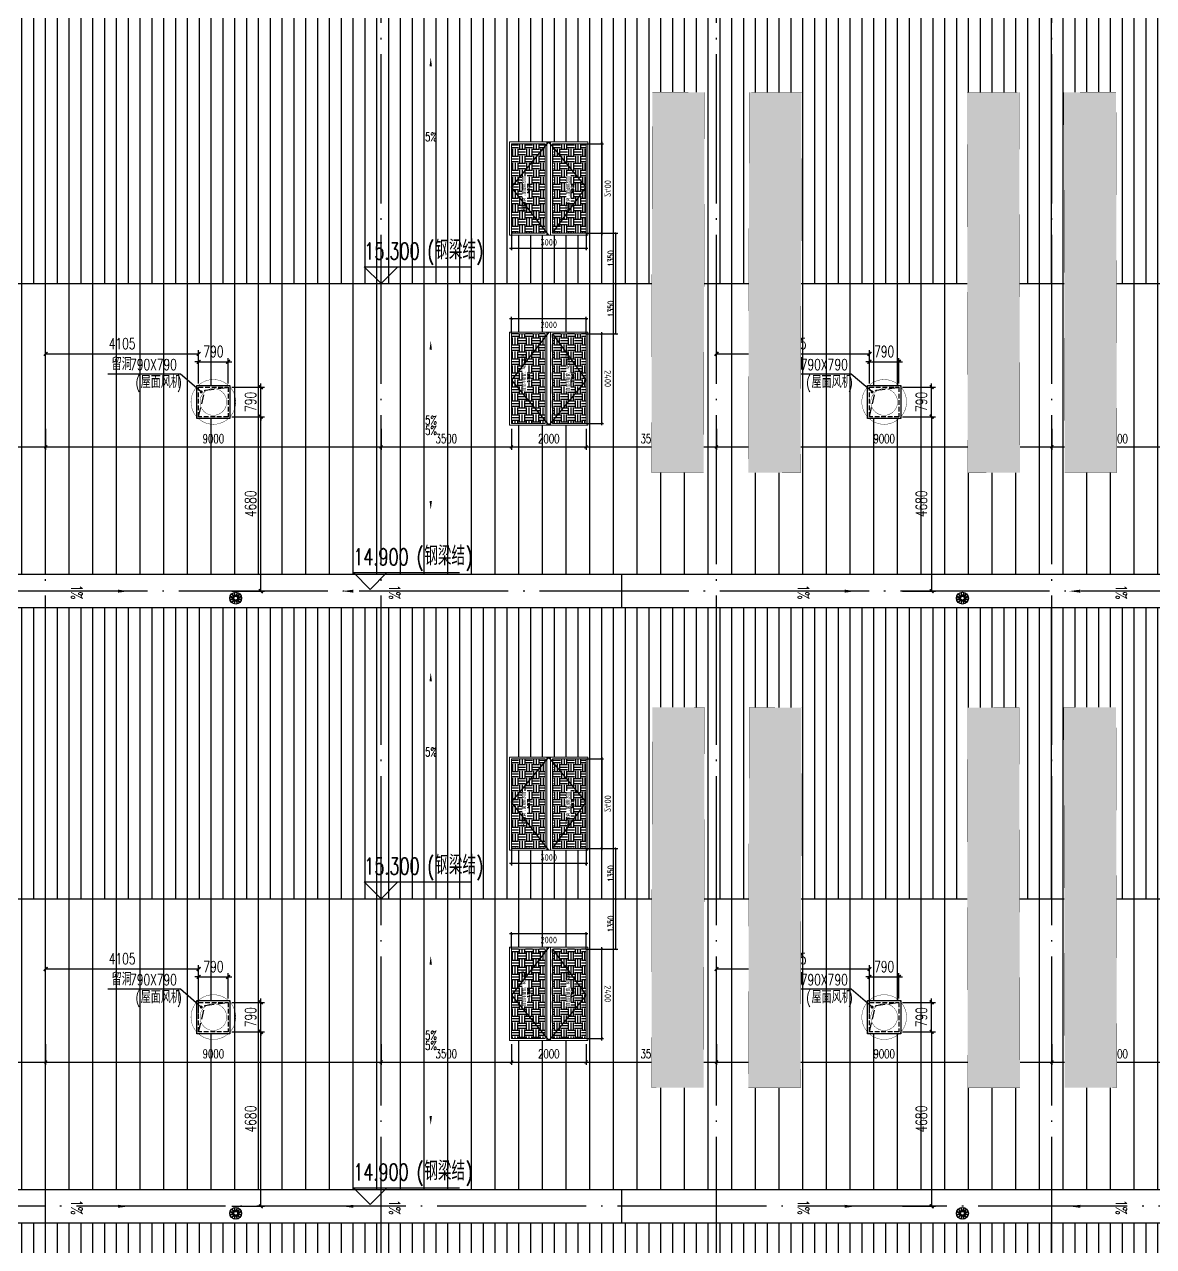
# Model space of a CAD drawing. Extents: x -1313754 to 847533, y 489853 to 941203.
# Drawn here: x 316576 to 346874, y 655490 to 688271 of the extents above; entities that cross this region are included whole.
import ezdxf

# ---------------------------------------------------------------- set-up
doc = ezdxf.new("R2010")
doc.units = 0
doc.header["$LTSCALE"] = 1000
doc.header["$MEASUREMENT"] = 0
for name, pattern in [('DASH', [0.35, 0.25, -0.1]), ('DOTE', [2.42, 2, -0.2, 0.02, -0.2]), ('HIDDEN', [9.525, 6.35, -3.175])]:
    doc.linetypes.add(name, pattern=pattern)
doc.layers.get('Defpoints').update_dxf_attribs({"color": 210})
for name, color, linetype in [('99平面图例外参$0$A-HATCH-2', 251, 'Continuous'), ('A-AXIS-DOTE', 14, 'DOTE'), ('A-AXIS-DP', 126, 'Continuous'), ('A-AXIS-SYMB', 3, 'Continuous'), ('A-DRAIN', 142, 'Continuous'), ('A-HATCH-2', 251, 'Continuous'), ('A-LIN-V', 9, 'Continuous'), ('A-SFCE', 30, 'Continuous'), ('A-WINDOW', 140, 'Continuous'), ('AS-COLN', 6, 'Continuous'), ('AS-WALL', 40, 'Continuous'), ('AS-结构边线层', 200, 'Continuous'), ('DIM_SYMB', 3, 'Continuous'), ('E-电气标注', 84, 'Continuous'), ('PUB_TEXT', 7, 'Continuous'), ('SPACE', 7, 'Continuous'), ('SPACE_HATCH', 8, 'Continuous'), ('参考线', 8, 'Continuous'), ('外框', 1, 'HIDDEN'), ('暖通', 7, 'Continuous'), ('虹吸雨水斗', 6, 'Continuous')]:
    doc.layers.add(name, color=color, linetype=linetype)
doc.layers.add('A-加建区域', color=47, linetype='Continuous', plot=False)
doc.layers.add('成型线', color=3, linetype='Continuous', lineweight=18)
doc.styles.add('_TCH_DIM', font='SIMPLEX', dxfattribs={"bigfont": 'GBCBIG'})
doc.styles.add('_TCH_DIM_T3', font='SIMPLEX', dxfattribs={"width": 0.705882, "bigfont": 'GBCBIG'})
doc.styles.add('_TCH_SPACE', font='SIMPLEX', dxfattribs={"height": 5, "bigfont": 'GBCBIG'})
doc.styles.get("Standard").update_dxf_attribs({"font": 'gbenor.shx', "bigfont": 'gbcbig.shx'})
doc.dimstyles.new('_TCH_ARCH&&100', dxfattribs={"dimtxt": 297.5, "dimasz": 100, "dimexe": 100, "dimexo": 100, "dimgap": 126.25, "dimtad": 1, "dimdec": 0, "dimzin": 0, "dimdsep": 46, "dimtxsty": '_TCH_DIM_T3', "dimblk": 'ARCHTICK', "dimcen": 0.09, "dimclrt": 7, "dimazin": 2, "dimtfac": 1, "dimtdec": 0, "dimtix": 1, "dimtmove": 2, "dimatfit": 3, "dimfxl": 0, "dimtolj": 1, "dimtzin": 0, "dimarcsym": 0})
doc.dimstyles.new('_TCH_ARCH&&50', dxfattribs={"dimtxt": 148.75, "dimasz": 50, "dimexe": 50, "dimexo": 50, "dimgap": 63.125, "dimtad": 1, "dimdec": 0, "dimzin": 0, "dimdsep": 46, "dimtxsty": '_TCH_DIM_T3', "dimblk": 'ARCHTICK', "dimcen": 0.09, "dimclrt": 7, "dimazin": 2, "dimtfac": 1, "dimtdec": 0, "dimtix": 1, "dimtmove": 2, "dimatfit": 3, "dimfxl": 0, "dimtolj": 1, "dimtzin": 0, "dimarcsym": 0})
doc.dimstyles.new('_TCH_ARCH&&80', dxfattribs={"dimtxt": 238, "dimasz": 80, "dimexe": 80, "dimexo": 80, "dimgap": 101, "dimtad": 1, "dimdec": 0, "dimzin": 0, "dimdsep": 46, "dimtxsty": '_TCH_DIM_T3', "dimblk": 'ARCHTICK', "dimcen": 0.09, "dimclrt": 7, "dimazin": 2, "dimtfac": 1, "dimtdec": 0, "dimtix": 1, "dimtmove": 2, "dimatfit": 3, "dimfxl": 0, "dimtolj": 1, "dimtzin": 0, "dimarcsym": 0})
pattern_1 = [(90, (-500100, 0), (-317.5, 0), [])]
pattern_2 = [(90, (-500100, 0), (-635, 0), [])]
pattern_3 = [(0, (0, 0), (187.5, 187.5), [187.5, -187.5]), (0, (0, 70.31), (187.5, 187.5), [187.5, -187.5]), (0, (0, 140.62), (187.5, 187.5), [187.5, -187.5]), (90, (23.44, 164.06), (-187.5, 187.5), [187.5, -187.5]), (90, (93.75, 164.06), (-187.5, 187.5), [187.5, -187.5]), (90, (164.06, 164.06), (-187.5, 187.5), [187.5, -187.5])]

# ---------------------------------------------------------------- blocks, each defined once
blk = doc.blocks.new('423213')
at = {"layer": 'A-AXIS-SYMB'}
for p, q in [((327494, 689616), (327044, 690066)), ((327044, 690066), (329894, 690066)), ((327494, 689616), (327944, 690066))]:
    blk.add_line(p, q, dxfattribs=at)
at = {"layer": 'PUB_TEXT', "style": '_TCH_DIM', "width": 0.705882}
for s, height, p in [('14.900', 446.2, (327043, 690266)), ('(', 446, (328738, 690266)), (')', 446, (330054, 690266))]:
    blk.add_text(s, height=height, dxfattribs=at).set_placement(p)
at = {"layer": 'PUB_TEXT', "style": '_TCH_DIM'}
blk.add_text('钢梁结', height=506.4, dxfattribs=at).set_placement((328948, 690266))
blk = doc.blocks.new('w4243')
at = {"layer": 'A-AXIS-SYMB'}
for p, q in [((327787, 697820), (327337, 698270)), ((327337, 698270), (330187, 698270)), ((327787, 697820), (328237, 698270))]:
    blk.add_line(p, q, dxfattribs=at)
at = {"layer": 'PUB_TEXT', "style": '_TCH_DIM', "width": 0.705882}
for s, height, p in [('15.300', 446.2, (327337, 698470)), ('(', 446, (329032, 698470)), (')', 446, (330347, 698470))]:
    blk.add_text(s, height=height, dxfattribs=at).set_placement(p)
at = {"layer": 'PUB_TEXT', "style": '_TCH_DIM'}
blk.add_text('钢梁结', height=506.4, dxfattribs=at).set_placement((329242, 698470))
blk = doc.blocks.new('rrrrrrrrrrrrrrrrrrrrr')
at = {"layer": 'A-HATCH-2'}
h = blk.add_hatch(dxfattribs=at)
h.set_pattern_fill('ANSI31', color=256, scale=200, angle=45)
h.set_pattern_definition(pattern_1)
h.paths.add_polyline_path([(-266220, 681320), (-133684.3, 681320), (-128454.2, 681320), (-128454.2, 689120), (-274689.3, 689120), (-277219.5, 681320), (-262540, 681320)])
h = blk.add_hatch(dxfattribs=at)
h.set_pattern_fill('ANSI31', color=256, scale=400, angle=45)
h.set_pattern_definition(pattern_2)
h.paths.add_polyline_path([(-266220, 681320), (-133684.3, 681320), (-128454.2, 681320), (-128454.2, 673520), (-279749.7, 673520), (-277219.5, 681320), (-262540, 681320)])
h = blk.add_hatch(dxfattribs=at)
h.set_pattern_fill('ANSI31', color=256, scale=200, angle=45)
h.set_pattern_definition(pattern_1)
h.paths.add_polyline_path([(-266220, 664820), (-133684.3, 664820), (-128454.2, 664820), (-128454.2, 672620), (-280041.7, 672620), (-282571.9, 664820), (-262540, 664820)])
h = blk.add_hatch(dxfattribs=at)
h.set_pattern_fill('ANSI31', color=256, scale=400, angle=45)
h.set_pattern_definition(pattern_2)
h.paths.add_polyline_path([(-266220, 664820), (-133684.3, 664820), (-128454.2, 664820), (-128454.2, 657020), (-285102.1, 657020), (-282571.9, 664820), (-262540, 664820)])
h = blk.add_hatch(dxfattribs=at)
h.set_pattern_fill('ANSI31', color=256, scale=200, angle=45)
h.set_pattern_definition(pattern_1)
h.paths.add_polyline_path([(-266220, 648320), (-133684.3, 648320), (-128454.2, 648320), (-128454.2, 656120), (-285554.2, 656120), (-285554.2, 654270), (-285854.2, 654270), (-285854.2, 648345), (-262540, 648320)])
at = {"layer": 'A-AXIS-SYMB'}
for points in [[(-172621.6, 685460, 0, 0, 0), (-172621.6, 687390, 0, 64, 0), (-172621.6, 687150, 0, 0, 0)], [(-172621.6, 685460, 0, 0, 0), (-172621.6, 687390, 0, 64, 0), (-172621.6, 687150, 0, 0, 0)], [(-172621.6, 677860, 0, 0, 0), (-172621.6, 679790, 0, 64, 0), (-172621.6, 679550, 0, 0, 0)], [(-172621.6, 677180, 0, 0, 0), (-172621.6, 675250, 0, 64, 0), (-172621.6, 675490, 0, 0, 0)], [(-172621.6, 668960, 0, 0, 0), (-172621.6, 670890, 0, 64, 0), (-172621.6, 670650, 0, 0, 0)], [(-172621.6, 668960, 0, 0, 0), (-172621.6, 670890, 0, 64, 0), (-172621.6, 670650, 0, 0, 0)], [(-172621.6, 661360, 0, 0, 0), (-172621.6, 663290, 0, 64, 0), (-172621.6, 663050, 0, 0, 0)], [(-172621.6, 660680, 0, 0, 0), (-172621.6, 658750, 0, 64, 0), (-172621.6, 658990, 0, 0, 0)]]:
    blk.add_lwpolyline(points, format="xyseb", dxfattribs=at)
at = {"layer": 'A-LIN-V'}
for points in [[(-128454.2, 673520), (-279749.7, 673520)], [(-280041.7, 672620), (-285102.1, 657020), (-128454.2, 657020)], [(-128454.2, 672620), (-280041.7, 672620)], [(-128454.2, 656120), (-285554.2, 656120)]]:
    blk.add_lwpolyline(points, dxfattribs=at)
at = {"layer": 'A-SFCE'}
for points in [[(-277958.7, 681320), (-128454.2, 681320)], [(-283307.8, 664820), (-128454.2, 664820)]]:
    blk.add_lwpolyline(points, dxfattribs=at)
at = {"layer": 'A-WINDOW'}
for name, p in [('w4243', (-501741.6, -16500)), ('w4243', (-501741.6, -16500)), ('423213', (-501741.6, -16500)), ('w4243', (-501741.6, -33000)), ('w4243', (-501741.6, -33000)), ('423213', (-501741.6, -33000))]:
    blk.add_blockref(name, p, dxfattribs=at)
at = {"layer": 'PUB_TEXT', "style": '_TCH_DIM', "width": 0.705882}
for p in [(-172773.6, 685138), (-172773.6, 685138), (-172773.6, 677538), (-172773.6, 677264), (-172773.6, 668638), (-172773.6, 668638), (-172773.6, 661038), (-172773.6, 660764)]:
    blk.add_text('5%', height=238, dxfattribs=at).set_placement(p)
blk = doc.blocks.new('_ArchTick')
at = {"color": 0, "linetype": 'ByBlock', "const_width": 0.4}
blk.add_lwpolyline([(-0.5, -0.5), (0.5, 0.5)], dxfattribs=at)
blk = doc.blocks.new('44')
at = {"layer": 'A-AXIS-DP', "color": 1}
for p, q in [((280302, 745270), (280302, 747370)), ((277446, 744900), (279946, 744900))]:
    blk.add_line(p, q, dxfattribs=at)
for p, xscale, yscale, zscale, rotation in [((280302, 747320), -50.00000000000003, 50.00000000000003, 50.00000000000001, 270), ((280302, 745320), -50.00000000000001, 50.00000000000001, 50.00000000000001, 90), ((279896, 744900), -50, 50, 50, 180)]:
    blk.add_blockref('_ArchTick', p, dxfattribs=dict(at, xscale=xscale, yscale=yscale, zscale=zscale, rotation=rotation))
at = {"layer": 'A-AXIS-DP', "color": 1, "xscale": -50, "yscale": 50, "zscale": 50}
blk.add_blockref('_ArchTick', (277496, 744900), dxfattribs=at)
at = {"layer": 'A-AXIS-DP', "color": 1, "insert": (278696, 744737), "char_height": 175, "attachment_point": 5, "rotation": 180}
blk.add_mtext('\\A1;2400', dxfattribs=at)
blk.add_wipeout([(277446, 745270), (279946, 745270), (279946, 747370), (277446, 747370)]).dxf.layer = '参考线'
at = {"layer": 'SPACE_HATCH'}
h = blk.add_hatch(dxfattribs=at)
h.set_pattern_fill('土壤', color=1, scale=50, style=0)
h.set_pattern_definition(pattern_3)
h.paths.add_polyline_path([(277496, 746420), (279896, 746420), (279896, 747320), (277496, 747320)])
h.paths.add_polyline_path([(278352, 746904), (279057, 746904), (279057, 747034), (278352, 747034)])
h.paths.add_polyline_path([(278591, 746811), (278817, 746811), (278817, 746895), (278591, 746895)])
h = blk.add_hatch(dxfattribs=at)
h.set_pattern_fill('土壤', color=1, scale=50, style=0)
h.set_pattern_definition(pattern_3)
h.paths.add_polyline_path([(277496, 746220), (279896, 746220), (279896, 745320), (277496, 745320)])
h.paths.add_polyline_path([(278352, 745724), (279057, 745724), (279057, 745854), (278352, 745854)])
h.paths.add_polyline_path([(278591, 745631), (278817, 745631), (278817, 745715), (278591, 745715)])
at = {"layer": 'A-AXIS-DP', "color": 1}
for p, q in [((279906, 747320), (280352, 747320)), ((277496, 745320), (277496, 744850)), ((279896, 745320), (279896, 744850)), ((279906, 745320), (280352, 745320))]:
    blk.add_line(p, q, dxfattribs=at)
at = {"layer": '外框'}
for points in [[(279946, 746320), (278658, 747320), (277446, 746320)], [(279896, 746220), (278658, 745320), (277446, 746320)]]:
    blk.add_lwpolyline(points, dxfattribs=at)
at = {"layer": '成型线'}
for p, q in [((279946, 745270), (279946, 747370)), ((277446, 746370), (279946, 746370)), ((277446, 746270), (279946, 746270)), ((277496, 746420), (279896, 746420)), ((277496, 746220), (279896, 746220))]:
    blk.add_line(p, q, dxfattribs=at)
for points in [[(279946, 745270), (277446, 745270), (277446, 747370), (279946, 747370)], [(277496, 746420), (277496, 747320), (279896, 747320), (279896, 746420)], [(279896, 746220), (279896, 745320), (277496, 745320), (277496, 746220)]]:
    blk.add_lwpolyline(points, dxfattribs=at)
at = {"layer": 'A-AXIS-DP', "color": 1, "insert": (280139, 746320), "char_height": 175, "attachment_point": 5, "rotation": 270}
blk.add_mtext('\\A1;2000', dxfattribs=at)
at = {"layer": 'SPACE', "color": 1, "style": '_TCH_SPACE'}
for p in [(278365, 746930), (278365, 745750)]:
    blk.add_text('自然排烟窗，有效面积', height=96.5, dxfattribs=at).set_placement(p)
at = {"layer": 'SPACE', "color": 1, "style": '_TCH_SPACE', "width": 0.705882}
for s, height, p in [('2.16m', 59.5, (278600, 746828)), ('2', 29.8, (278792, 746863)), ('2.16m', 59.5, (278600, 745648)), ('2', 29.8, (278792, 745683))]:
    blk.add_text(s, height=height, dxfattribs=at).set_placement(p)
blk = doc.blocks.new('*D2266')
at = {"layer": 'A-WINDOW', "color": 0, "lineweight": -2}
for p, q in [((296446, 826270), (296446, 825470)), ((297796, 826270), (297796, 825470)), ((296446, 825520), (297796, 825520))]:
    blk.add_line(p, q, dxfattribs=at)
at = {"layer": 'Defpoints', "color": 0}
for p in [(296446, 826320), (297796, 826320), (297796, 825520)]:
    blk.add_point(p, dxfattribs=at)
at = {"layer": 'A-WINDOW', "color": 0, "lineweight": -2, "xscale": 50, "yscale": 50, "zscale": 50, "rotation": 180}
blk.add_blockref('_ArchTick', (296446, 825520), dxfattribs=at)
at = {"layer": 'A-WINDOW', "color": 0, "lineweight": -2, "xscale": 50, "yscale": 50, "zscale": 50}
blk.add_blockref('_ArchTick', (297796, 825520), dxfattribs=at)
at = {"layer": 'A-WINDOW', "color": 7, "insert": (297121, 825657), "char_height": 148.8, "attachment_point": 5, "style": '_TCH_DIM_T3'}
blk.add_mtext('\\A1;1350', dxfattribs=at)
blk = doc.blocks.new('*D2267')
at = {"layer": 'A-WINDOW', "color": 0, "lineweight": -2}
for p, q in [((297796, 826270), (297796, 825470)), ((299146, 826270), (299146, 825470)), ((297796, 825520), (299146, 825520))]:
    blk.add_line(p, q, dxfattribs=at)
at = {"layer": 'Defpoints', "color": 0}
for p in [(297796, 826320), (299146, 826320), (299146, 825520)]:
    blk.add_point(p, dxfattribs=at)
at = {"layer": 'A-WINDOW', "color": 0, "lineweight": -2, "xscale": 50, "yscale": 50, "zscale": 50, "rotation": 180}
blk.add_blockref('_ArchTick', (297796, 825520), dxfattribs=at)
at = {"layer": 'A-WINDOW', "color": 0, "lineweight": -2, "xscale": 50, "yscale": 50, "zscale": 50}
blk.add_blockref('_ArchTick', (299146, 825520), dxfattribs=at)
at = {"layer": 'A-WINDOW', "color": 7, "insert": (298471, 825657), "char_height": 148.8, "attachment_point": 5, "style": '_TCH_DIM_T3'}
blk.add_mtext('\\A1;1350', dxfattribs=at)
blk = doc.blocks.new('*D2023')
at = {"layer": 'A-AXIS-DP', "color": 0, "lineweight": -2}
for p, q in [((313646, 660920), (313646, 660360)), ((317146, 660920), (317146, 660360)), ((313646, 660440), (317146, 660440))]:
    blk.add_line(p, q, dxfattribs=at)
at = {"layer": 'Defpoints', "color": 0}
for p in [(313646, 661000), (317146, 661000), (317146, 660440)]:
    blk.add_point(p, dxfattribs=at)
at = {"layer": 'A-AXIS-DP', "color": 0, "lineweight": -2, "xscale": 80, "yscale": 80, "zscale": 80, "rotation": 180}
blk.add_blockref('_ArchTick', (313646, 660440), dxfattribs=at)
at = {"layer": 'A-AXIS-DP', "color": 0, "lineweight": -2, "xscale": 80, "yscale": 80, "zscale": 80}
blk.add_blockref('_ArchTick', (317146, 660440), dxfattribs=at)
at = {"layer": 'A-AXIS-DP', "color": 7, "insert": (315396, 660660), "char_height": 238, "attachment_point": 5, "style": '_TCH_DIM_T3'}
blk.add_mtext('\\A1;3500', dxfattribs=at)
blk = doc.blocks.new('*D2024')
at = {"layer": 'A-AXIS-DP', "color": 0, "lineweight": -2}
for p, q in [((317146, 660920), (317146, 660360)), ((326146, 660920), (326146, 660360)), ((317146, 660440), (326146, 660440))]:
    blk.add_line(p, q, dxfattribs=at)
at = {"layer": 'Defpoints', "color": 0}
for p in [(317146, 661000), (326146, 661000), (326146, 660440)]:
    blk.add_point(p, dxfattribs=at)
at = {"layer": 'A-AXIS-DP', "color": 0, "lineweight": -2, "xscale": 80, "yscale": 80, "zscale": 80, "rotation": 180}
blk.add_blockref('_ArchTick', (317146, 660440), dxfattribs=at)
at = {"layer": 'A-AXIS-DP', "color": 0, "lineweight": -2, "xscale": 80, "yscale": 80, "zscale": 80}
blk.add_blockref('_ArchTick', (326146, 660440), dxfattribs=at)
at = {"layer": 'A-AXIS-DP', "color": 7, "insert": (321646, 660660), "char_height": 238, "attachment_point": 5, "style": '_TCH_DIM_T3'}
blk.add_mtext('\\A1;9000', dxfattribs=at)
blk = doc.blocks.new('*D2025')
at = {"layer": 'A-AXIS-DP', "color": 0, "lineweight": -2}
for p, q in [((326146, 660920), (326146, 660360)), ((329646, 660920), (329646, 660360)), ((326146, 660440), (329646, 660440))]:
    blk.add_line(p, q, dxfattribs=at)
at = {"layer": 'Defpoints', "color": 0}
for p in [(326146, 661000), (329646, 661000), (329646, 660440)]:
    blk.add_point(p, dxfattribs=at)
at = {"layer": 'A-AXIS-DP', "color": 0, "lineweight": -2, "xscale": 80, "yscale": 80, "zscale": 80, "rotation": 180}
blk.add_blockref('_ArchTick', (326146, 660440), dxfattribs=at)
at = {"layer": 'A-AXIS-DP', "color": 0, "lineweight": -2, "xscale": 80, "yscale": 80, "zscale": 80}
blk.add_blockref('_ArchTick', (329646, 660440), dxfattribs=at)
at = {"layer": 'A-AXIS-DP', "color": 7, "insert": (327896, 660660), "char_height": 238, "attachment_point": 5, "style": '_TCH_DIM_T3'}
blk.add_mtext('\\A1;3500', dxfattribs=at)
blk = doc.blocks.new('*D2026')
at = {"layer": 'A-AXIS-DP', "color": 0, "lineweight": -2}
for p, q in [((329646, 660920), (329646, 660360)), ((331646, 660920), (331646, 660360)), ((329646, 660440), (331646, 660440))]:
    blk.add_line(p, q, dxfattribs=at)
at = {"layer": 'Defpoints', "color": 0}
for p in [(329646, 661000), (331646, 661000), (331646, 660440)]:
    blk.add_point(p, dxfattribs=at)
at = {"layer": 'A-AXIS-DP', "color": 0, "lineweight": -2, "xscale": 80, "yscale": 80, "zscale": 80, "rotation": 180}
blk.add_blockref('_ArchTick', (329646, 660440), dxfattribs=at)
at = {"layer": 'A-AXIS-DP', "color": 0, "lineweight": -2, "xscale": 80, "yscale": 80, "zscale": 80}
blk.add_blockref('_ArchTick', (331646, 660440), dxfattribs=at)
at = {"layer": 'A-AXIS-DP', "color": 7, "insert": (330646, 660660), "char_height": 238, "attachment_point": 5, "style": '_TCH_DIM_T3'}
blk.add_mtext('\\A1;2000', dxfattribs=at)
blk = doc.blocks.new('*D2027')
at = {"layer": 'A-AXIS-DP', "color": 0, "lineweight": -2}
for p, q in [((331646, 660920), (331646, 660360)), ((335146, 660920), (335146, 660360)), ((331646, 660440), (335146, 660440))]:
    blk.add_line(p, q, dxfattribs=at)
at = {"layer": 'Defpoints', "color": 0}
for p in [(331646, 661000), (335146, 661000), (335146, 660440)]:
    blk.add_point(p, dxfattribs=at)
at = {"layer": 'A-AXIS-DP', "color": 0, "lineweight": -2, "xscale": 80, "yscale": 80, "zscale": 80, "rotation": 180}
blk.add_blockref('_ArchTick', (331646, 660440), dxfattribs=at)
at = {"layer": 'A-AXIS-DP', "color": 0, "lineweight": -2, "xscale": 80, "yscale": 80, "zscale": 80}
blk.add_blockref('_ArchTick', (335146, 660440), dxfattribs=at)
at = {"layer": 'A-AXIS-DP', "color": 7, "insert": (333396, 660660), "char_height": 238, "attachment_point": 5, "style": '_TCH_DIM_T3'}
blk.add_mtext('\\A1;3500', dxfattribs=at)
blk = doc.blocks.new('*D2028')
at = {"layer": 'A-AXIS-DP', "color": 0, "lineweight": -2}
for p, q in [((335146, 660920), (335146, 660360)), ((344146, 660920), (344146, 660360)), ((335146, 660440), (344146, 660440))]:
    blk.add_line(p, q, dxfattribs=at)
at = {"layer": 'Defpoints', "color": 0}
for p in [(335146, 661000), (344146, 661000), (344146, 660440)]:
    blk.add_point(p, dxfattribs=at)
at = {"layer": 'A-AXIS-DP', "color": 0, "lineweight": -2, "xscale": 80, "yscale": 80, "zscale": 80, "rotation": 180}
blk.add_blockref('_ArchTick', (335146, 660440), dxfattribs=at)
at = {"layer": 'A-AXIS-DP', "color": 0, "lineweight": -2, "xscale": 80, "yscale": 80, "zscale": 80}
blk.add_blockref('_ArchTick', (344146, 660440), dxfattribs=at)
at = {"layer": 'A-AXIS-DP', "color": 7, "insert": (339646, 660660), "char_height": 238, "attachment_point": 5, "style": '_TCH_DIM_T3'}
blk.add_mtext('\\A1;9000', dxfattribs=at)
blk = doc.blocks.new('*D2029')
at = {"layer": 'A-AXIS-DP', "color": 0, "lineweight": -2}
for p, q in [((344146, 660920), (344146, 660360)), ((347646, 660920), (347646, 660360)), ((344146, 660440), (347646, 660440))]:
    blk.add_line(p, q, dxfattribs=at)
at = {"layer": 'Defpoints', "color": 0}
for p in [(344146, 661000), (347646, 661000), (347646, 660440)]:
    blk.add_point(p, dxfattribs=at)
at = {"layer": 'A-AXIS-DP', "color": 0, "lineweight": -2, "xscale": 80, "yscale": 80, "zscale": 80, "rotation": 180}
blk.add_blockref('_ArchTick', (344146, 660440), dxfattribs=at)
at = {"layer": 'A-AXIS-DP', "color": 0, "lineweight": -2, "xscale": 80, "yscale": 80, "zscale": 80}
blk.add_blockref('_ArchTick', (347646, 660440), dxfattribs=at)
at = {"layer": 'A-AXIS-DP', "color": 7, "insert": (345896, 660660), "char_height": 238, "attachment_point": 5, "style": '_TCH_DIM_T3'}
blk.add_mtext('\\A1;3500', dxfattribs=at)
blk = doc.blocks.new('*D2053')
at = {"layer": 'A-AXIS-DP', "color": 0, "lineweight": -2}
for p, q in [((313646, 677420), (313646, 676860)), ((317146, 677420), (317146, 676860)), ((313646, 676940), (317146, 676940))]:
    blk.add_line(p, q, dxfattribs=at)
at = {"layer": 'Defpoints', "color": 0}
for p in [(313646, 677500), (317146, 677500), (317146, 676940)]:
    blk.add_point(p, dxfattribs=at)
at = {"layer": 'A-AXIS-DP', "color": 0, "lineweight": -2, "xscale": 80, "yscale": 80, "zscale": 80, "rotation": 180}
blk.add_blockref('_ArchTick', (313646, 676940), dxfattribs=at)
at = {"layer": 'A-AXIS-DP', "color": 0, "lineweight": -2, "xscale": 80, "yscale": 80, "zscale": 80}
blk.add_blockref('_ArchTick', (317146, 676940), dxfattribs=at)
at = {"layer": 'A-AXIS-DP', "color": 7, "insert": (315396, 677160), "char_height": 238, "attachment_point": 5, "style": '_TCH_DIM_T3'}
blk.add_mtext('\\A1;3500', dxfattribs=at)
blk = doc.blocks.new('*D2054')
at = {"layer": 'A-AXIS-DP', "color": 0, "lineweight": -2}
for p, q in [((317146, 677420), (317146, 676860)), ((326146, 677420), (326146, 676860)), ((317146, 676940), (326146, 676940))]:
    blk.add_line(p, q, dxfattribs=at)
at = {"layer": 'Defpoints', "color": 0}
for p in [(317146, 677500), (326146, 677500), (326146, 676940)]:
    blk.add_point(p, dxfattribs=at)
at = {"layer": 'A-AXIS-DP', "color": 0, "lineweight": -2, "xscale": 80, "yscale": 80, "zscale": 80, "rotation": 180}
blk.add_blockref('_ArchTick', (317146, 676940), dxfattribs=at)
at = {"layer": 'A-AXIS-DP', "color": 0, "lineweight": -2, "xscale": 80, "yscale": 80, "zscale": 80}
blk.add_blockref('_ArchTick', (326146, 676940), dxfattribs=at)
at = {"layer": 'A-AXIS-DP', "color": 7, "insert": (321646, 677160), "char_height": 238, "attachment_point": 5, "style": '_TCH_DIM_T3'}
blk.add_mtext('\\A1;9000', dxfattribs=at)
blk = doc.blocks.new('*D2055')
at = {"layer": 'A-AXIS-DP', "color": 0, "lineweight": -2}
for p, q in [((326146, 677420), (326146, 676860)), ((329646, 677420), (329646, 676860)), ((326146, 676940), (329646, 676940))]:
    blk.add_line(p, q, dxfattribs=at)
at = {"layer": 'Defpoints', "color": 0}
for p in [(326146, 677500), (329646, 677500), (329646, 676940)]:
    blk.add_point(p, dxfattribs=at)
at = {"layer": 'A-AXIS-DP', "color": 0, "lineweight": -2, "xscale": 80, "yscale": 80, "zscale": 80, "rotation": 180}
blk.add_blockref('_ArchTick', (326146, 676940), dxfattribs=at)
at = {"layer": 'A-AXIS-DP', "color": 0, "lineweight": -2, "xscale": 80, "yscale": 80, "zscale": 80}
blk.add_blockref('_ArchTick', (329646, 676940), dxfattribs=at)
at = {"layer": 'A-AXIS-DP', "color": 7, "insert": (327896, 677160), "char_height": 238, "attachment_point": 5, "style": '_TCH_DIM_T3'}
blk.add_mtext('\\A1;3500', dxfattribs=at)
blk = doc.blocks.new('*D2056')
at = {"layer": 'A-AXIS-DP', "color": 0, "lineweight": -2}
for p, q in [((329646, 677420), (329646, 676860)), ((331646, 677420), (331646, 676860)), ((329646, 676940), (331646, 676940))]:
    blk.add_line(p, q, dxfattribs=at)
at = {"layer": 'Defpoints', "color": 0}
for p in [(329646, 677500), (331646, 677500), (331646, 676940)]:
    blk.add_point(p, dxfattribs=at)
at = {"layer": 'A-AXIS-DP', "color": 0, "lineweight": -2, "xscale": 80, "yscale": 80, "zscale": 80, "rotation": 180}
blk.add_blockref('_ArchTick', (329646, 676940), dxfattribs=at)
at = {"layer": 'A-AXIS-DP', "color": 0, "lineweight": -2, "xscale": 80, "yscale": 80, "zscale": 80}
blk.add_blockref('_ArchTick', (331646, 676940), dxfattribs=at)
at = {"layer": 'A-AXIS-DP', "color": 7, "insert": (330646, 677160), "char_height": 238, "attachment_point": 5, "style": '_TCH_DIM_T3'}
blk.add_mtext('\\A1;2000', dxfattribs=at)
blk = doc.blocks.new('*D2057')
at = {"layer": 'A-AXIS-DP', "color": 0, "lineweight": -2}
for p, q in [((331646, 677420), (331646, 676860)), ((335146, 677420), (335146, 676860)), ((331646, 676940), (335146, 676940))]:
    blk.add_line(p, q, dxfattribs=at)
at = {"layer": 'Defpoints', "color": 0}
for p in [(331646, 677500), (335146, 677500), (335146, 676940)]:
    blk.add_point(p, dxfattribs=at)
at = {"layer": 'A-AXIS-DP', "color": 0, "lineweight": -2, "xscale": 80, "yscale": 80, "zscale": 80, "rotation": 180}
blk.add_blockref('_ArchTick', (331646, 676940), dxfattribs=at)
at = {"layer": 'A-AXIS-DP', "color": 0, "lineweight": -2, "xscale": 80, "yscale": 80, "zscale": 80}
blk.add_blockref('_ArchTick', (335146, 676940), dxfattribs=at)
at = {"layer": 'A-AXIS-DP', "color": 7, "insert": (333396, 677160), "char_height": 238, "attachment_point": 5, "style": '_TCH_DIM_T3'}
blk.add_mtext('\\A1;3500', dxfattribs=at)
blk = doc.blocks.new('*D2058')
at = {"layer": 'A-AXIS-DP', "color": 0, "lineweight": -2}
for p, q in [((335146, 677420), (335146, 676860)), ((344146, 677420), (344146, 676860)), ((335146, 676940), (344146, 676940))]:
    blk.add_line(p, q, dxfattribs=at)
at = {"layer": 'Defpoints', "color": 0}
for p in [(335146, 677500), (344146, 677500), (344146, 676940)]:
    blk.add_point(p, dxfattribs=at)
at = {"layer": 'A-AXIS-DP', "color": 0, "lineweight": -2, "xscale": 80, "yscale": 80, "zscale": 80, "rotation": 180}
blk.add_blockref('_ArchTick', (335146, 676940), dxfattribs=at)
at = {"layer": 'A-AXIS-DP', "color": 0, "lineweight": -2, "xscale": 80, "yscale": 80, "zscale": 80}
blk.add_blockref('_ArchTick', (344146, 676940), dxfattribs=at)
at = {"layer": 'A-AXIS-DP', "color": 7, "insert": (339646, 677160), "char_height": 238, "attachment_point": 5, "style": '_TCH_DIM_T3'}
blk.add_mtext('\\A1;9000', dxfattribs=at)
blk = doc.blocks.new('*D2059')
at = {"layer": 'A-AXIS-DP', "color": 0, "lineweight": -2}
for p, q in [((344146, 677420), (344146, 676860)), ((347646, 677420), (347646, 676860)), ((344146, 676940), (347646, 676940))]:
    blk.add_line(p, q, dxfattribs=at)
at = {"layer": 'Defpoints', "color": 0}
for p in [(344146, 677500), (347646, 677500), (347646, 676940)]:
    blk.add_point(p, dxfattribs=at)
at = {"layer": 'A-AXIS-DP', "color": 0, "lineweight": -2, "xscale": 80, "yscale": 80, "zscale": 80, "rotation": 180}
blk.add_blockref('_ArchTick', (344146, 676940), dxfattribs=at)
at = {"layer": 'A-AXIS-DP', "color": 0, "lineweight": -2, "xscale": 80, "yscale": 80, "zscale": 80}
blk.add_blockref('_ArchTick', (347646, 676940), dxfattribs=at)
at = {"layer": 'A-AXIS-DP', "color": 7, "insert": (345896, 677160), "char_height": 238, "attachment_point": 5, "style": '_TCH_DIM_T3'}
blk.add_mtext('\\A1;3500', dxfattribs=at)
blk = doc.blocks.new('dote')
at = {"layer": 'A-AXIS-DOTE', "ltscale": 2}
for p, q in [((37882.2, -169748.9), (37882.2, -75950)), ((46882.2, -169748.9), (46882.2, -75950)), ((55882.2, -169748.9), (55882.2, -75950)), ((64882.2, -169748.9), (64882.2, -75950)), ((98696.4, -131750), (-75513.6, -131750)), ((100786.4, -148250), (-75513.6, -148250))]:
    blk.add_line(p, q, dxfattribs=at)
blk = doc.blocks.new('*D138')
at = {"layer": 'A-AXIS-DP', "color": 0, "lineweight": -2}
for p, q in [((-495, 395), (-1374, 395)), ((-1274, 395), (-1274, 495)), ((-1274, 395), (-1274, -395)), ((-495, -395), (-1374, -395)), ((-1274, -395), (-1274, -495))]:
    blk.add_line(p, q, dxfattribs=at)
at = {"layer": 'Defpoints', "color": 0}
for p in [(-395, 395), (-1274, -395), (-395, -395)]:
    blk.add_point(p, dxfattribs=at)
at = {"layer": 'A-AXIS-DP', "color": 0, "lineweight": -2, "xscale": 100, "yscale": 100, "zscale": 100}
for p, rotation in [((-1274, 395), 270), ((-1274, -395), 90)]:
    blk.add_blockref('_ArchTick', p, dxfattribs=dict(at, rotation=rotation))
at = {"layer": 'A-AXIS-DP', "color": 7, "insert": (-999, 0), "char_height": 297.5, "attachment_point": 5, "rotation": 270, "style": '_TCH_DIM_T3'}
blk.add_mtext('\\A1;790', dxfattribs=at)
blk = doc.blocks.new('*D139')
at = {"layer": 'A-AXIS-DP', "color": 0, "lineweight": -2}
for p, q in [((-395, -495), (-395, -1178)), ((395, -495), (395, -1178)), ((-395, -1078), (-495, -1078)), ((395, -1078), (-395, -1078)), ((395, -1078), (495, -1078))]:
    blk.add_line(p, q, dxfattribs=at)
at = {"layer": 'Defpoints', "color": 0}
for p in [(-395, -395), (395, -395), (-395, -1078)]:
    blk.add_point(p, dxfattribs=at)
at = {"layer": 'A-AXIS-DP', "color": 0, "lineweight": -2, "xscale": 100, "yscale": 100, "zscale": 100}
blk.add_blockref('_ArchTick', (-395, -1078), dxfattribs=at)
at = {"layer": 'A-AXIS-DP', "color": 0, "lineweight": -2, "xscale": 100, "yscale": 100, "zscale": 100, "rotation": 180}
blk.add_blockref('_ArchTick', (395, -1078), dxfattribs=at)
at = {"layer": 'A-AXIS-DP', "color": 7, "insert": (0, -1353), "char_height": 297.5, "attachment_point": 5, "rotation": 180, "style": '_TCH_DIM_T3'}
blk.add_mtext('\\A1;790', dxfattribs=at)
blk = doc.blocks.new('*D2450')
at = {"layer": 'A-AXIS-DP', "color": 0, "lineweight": -2}
for p, q in [((335146, 678640), (335146, 679535)), ((335146, 679435), (339251, 679435)), ((339251, 678640), (339251, 679535))]:
    blk.add_line(p, q, dxfattribs=at)
at = {"layer": 'Defpoints', "color": 0}
for p in [(339251, 679435), (335146, 678540), (339251, 678540)]:
    blk.add_point(p, dxfattribs=at)
at = {"layer": 'A-AXIS-DP', "color": 0, "lineweight": -2, "xscale": 100, "yscale": 100, "zscale": 100, "rotation": 180}
blk.add_blockref('_ArchTick', (335146, 679435), dxfattribs=at)
at = {"layer": 'A-AXIS-DP', "color": 0, "lineweight": -2, "xscale": 100, "yscale": 100, "zscale": 100}
blk.add_blockref('_ArchTick', (339251, 679435), dxfattribs=at)
at = {"layer": 'A-AXIS-DP', "color": 7, "insert": (337198, 679710), "char_height": 297.5, "attachment_point": 5, "style": '_TCH_DIM_T3'}
blk.add_mtext('\\A1;4105', dxfattribs=at)
blk = doc.blocks.new('*D2451')
at = {"layer": 'A-AXIS-DP', "color": 0, "lineweight": -2}
for p, q in [((317146, 678640), (317146, 679535)), ((317146, 679435), (321251, 679435)), ((321251, 678640), (321251, 679535))]:
    blk.add_line(p, q, dxfattribs=at)
at = {"layer": 'Defpoints', "color": 0}
for p in [(321251, 679435), (317146, 678540), (321251, 678540)]:
    blk.add_point(p, dxfattribs=at)
at = {"layer": 'A-AXIS-DP', "color": 0, "lineweight": -2, "xscale": 100, "yscale": 100, "zscale": 100, "rotation": 180}
blk.add_blockref('_ArchTick', (317146, 679435), dxfattribs=at)
at = {"layer": 'A-AXIS-DP', "color": 0, "lineweight": -2, "xscale": 100, "yscale": 100, "zscale": 100}
blk.add_blockref('_ArchTick', (321251, 679435), dxfattribs=at)
at = {"layer": 'A-AXIS-DP', "color": 7, "insert": (319198, 679710), "char_height": 297.5, "attachment_point": 5, "style": '_TCH_DIM_T3'}
blk.add_mtext('\\A1;4105', dxfattribs=at)
blk = doc.blocks.new('*D2456')
at = {"layer": 'A-AXIS-DP', "color": 0, "lineweight": -2}
for p, q in [((340141, 677750), (341020, 677750)), ((340920, 673070), (340920, 677750)), ((340141, 673070), (341020, 673070))]:
    blk.add_line(p, q, dxfattribs=at)
at = {"layer": 'Defpoints', "color": 0}
for p in [(340041, 677750), (340920, 677750), (340041, 673070)]:
    blk.add_point(p, dxfattribs=at)
at = {"layer": 'A-AXIS-DP', "color": 0, "lineweight": -2, "xscale": 100, "yscale": 100, "zscale": 100}
for p, rotation in [((340920, 677750), 90), ((340920, 673070), 270)]:
    blk.add_blockref('_ArchTick', p, dxfattribs=dict(at, rotation=rotation))
at = {"layer": 'A-AXIS-DP', "color": 7, "insert": (340645, 675410), "char_height": 297.5, "attachment_point": 5, "rotation": 90, "style": '_TCH_DIM_T3'}
blk.add_mtext('\\A1;4680', dxfattribs=at)
blk = doc.blocks.new('*D2457')
at = {"layer": 'A-AXIS-DP', "color": 0, "lineweight": -2}
for p, q in [((322141, 677750), (323020, 677750)), ((322920, 673070), (322920, 677750)), ((322141, 673070), (323020, 673070))]:
    blk.add_line(p, q, dxfattribs=at)
at = {"layer": 'Defpoints', "color": 0}
for p in [(322041, 677750), (322920, 677750), (322041, 673070)]:
    blk.add_point(p, dxfattribs=at)
at = {"layer": 'A-AXIS-DP', "color": 0, "lineweight": -2, "xscale": 100, "yscale": 100, "zscale": 100}
for p, rotation in [((322920, 677750), 90), ((322920, 673070), 270)]:
    blk.add_blockref('_ArchTick', p, dxfattribs=dict(at, rotation=rotation))
at = {"layer": 'A-AXIS-DP', "color": 7, "insert": (322645, 675410), "char_height": 297.5, "attachment_point": 5, "rotation": 90, "style": '_TCH_DIM_T3'}
blk.add_mtext('\\A1;4680', dxfattribs=at)
blk = doc.blocks.new('*D2470')
at = {"layer": 'A-AXIS-DP', "color": 0, "lineweight": -2}
for p, q in [((317146, 661745), (317146, 663035)), ((317146, 662935), (321251, 662935)), ((321251, 661745), (321251, 663035))]:
    blk.add_line(p, q, dxfattribs=at)
at = {"layer": 'Defpoints', "color": 0}
for p in [(321251, 662935), (317146, 661645), (321251, 661645)]:
    blk.add_point(p, dxfattribs=at)
at = {"layer": 'A-AXIS-DP', "color": 0, "lineweight": -2, "xscale": 100, "yscale": 100, "zscale": 100, "rotation": 180}
blk.add_blockref('_ArchTick', (317146, 662935), dxfattribs=at)
at = {"layer": 'A-AXIS-DP', "color": 0, "lineweight": -2, "xscale": 100, "yscale": 100, "zscale": 100}
blk.add_blockref('_ArchTick', (321251, 662935), dxfattribs=at)
at = {"layer": 'A-AXIS-DP', "color": 7, "insert": (319198, 663210), "char_height": 297.5, "attachment_point": 5, "style": '_TCH_DIM_T3'}
blk.add_mtext('\\A1;4105', dxfattribs=at)
blk = doc.blocks.new('*D2471')
at = {"layer": 'A-AXIS-DP', "color": 0, "lineweight": -2}
for p, q in [((322141, 661250), (323020, 661250)), ((322920, 656570), (322920, 661250)), ((322141, 656570), (323020, 656570))]:
    blk.add_line(p, q, dxfattribs=at)
at = {"layer": 'Defpoints', "color": 0}
for p in [(322041, 661250), (322920, 661250), (322041, 656570)]:
    blk.add_point(p, dxfattribs=at)
at = {"layer": 'A-AXIS-DP', "color": 0, "lineweight": -2, "xscale": 100, "yscale": 100, "zscale": 100}
for p, rotation in [((322920, 661250), 90), ((322920, 656570), 270)]:
    blk.add_blockref('_ArchTick', p, dxfattribs=dict(at, rotation=rotation))
at = {"layer": 'A-AXIS-DP', "color": 7, "insert": (322645, 658910), "char_height": 297.5, "attachment_point": 5, "rotation": 90, "style": '_TCH_DIM_T3'}
blk.add_mtext('\\A1;4680', dxfattribs=at)
blk = doc.blocks.new('*D2472')
at = {"layer": 'A-AXIS-DP', "color": 0, "lineweight": -2}
for p, q in [((335146, 661745), (335146, 663035)), ((335146, 662935), (339251, 662935)), ((339251, 661745), (339251, 663035))]:
    blk.add_line(p, q, dxfattribs=at)
at = {"layer": 'Defpoints', "color": 0}
for p in [(339251, 662935), (335146, 661645), (339251, 661645)]:
    blk.add_point(p, dxfattribs=at)
at = {"layer": 'A-AXIS-DP', "color": 0, "lineweight": -2, "xscale": 100, "yscale": 100, "zscale": 100, "rotation": 180}
blk.add_blockref('_ArchTick', (335146, 662935), dxfattribs=at)
at = {"layer": 'A-AXIS-DP', "color": 0, "lineweight": -2, "xscale": 100, "yscale": 100, "zscale": 100}
blk.add_blockref('_ArchTick', (339251, 662935), dxfattribs=at)
at = {"layer": 'A-AXIS-DP', "color": 7, "insert": (337198, 663210), "char_height": 297.5, "attachment_point": 5, "style": '_TCH_DIM_T3'}
blk.add_mtext('\\A1;4105', dxfattribs=at)
blk = doc.blocks.new('*D2473')
at = {"layer": 'A-AXIS-DP', "color": 0, "lineweight": -2}
for p, q in [((340141, 661250), (341020, 661250)), ((340920, 656570), (340920, 661250)), ((340141, 656570), (341020, 656570))]:
    blk.add_line(p, q, dxfattribs=at)
at = {"layer": 'Defpoints', "color": 0}
for p in [(340041, 661250), (340920, 661250), (340041, 656570)]:
    blk.add_point(p, dxfattribs=at)
at = {"layer": 'A-AXIS-DP', "color": 0, "lineweight": -2, "xscale": 100, "yscale": 100, "zscale": 100}
for p, rotation in [((340920, 661250), 90), ((340920, 656570), 270)]:
    blk.add_blockref('_ArchTick', p, dxfattribs=dict(at, rotation=rotation))
at = {"layer": 'A-AXIS-DP', "color": 7, "insert": (340645, 658910), "char_height": 297.5, "attachment_point": 5, "rotation": 90, "style": '_TCH_DIM_T3'}
blk.add_mtext('\\A1;4680', dxfattribs=at)
blk = doc.blocks.new('w42343eeee')
blk.add_wipeout([(367285, 568212), (365883, 568215), (365906, 578415), (367306, 578412)]).dxf.layer = '参考线'
at = {"layer": '99平面图例外参$0$A-HATCH-2'}
h = blk.add_hatch(dxfattribs=at)
h.set_pattern_fill('ANSI33', color=256, scale=75)
h.set_pattern_definition([(45, (1135667.22, 924695.12), (-168.3798, 168.3798), []), (45, (1135835.6, 924695.12), (-168.3798, 168.3798), [119.0625, -59.53125])])
h.paths.add_polyline_path([(366843, 550430), (365843, 550432)])
h.paths.add_polyline_path([(365906, 578415), (367306, 578412), (367283, 568212), (365883, 568215)])
at = {"layer": 'E-电气标注', "color": 1, "const_width": 5}
blk.add_lwpolyline([(365906, 578415), (365883, 568215), (367283, 568212), (367306, 578412)], close=True, dxfattribs=at)
blk = doc.blocks.new('w242343')
at = {"layer": 'A-SFCE', "rotation": 0.1299680659603089}
for p in [(40598435317.69854, 3385117291.52422), (40598437917.701714, 3385117291.524203)]:
    blk.add_blockref('w42343eeee', p, dxfattribs=at)
at = {"layer": 'A-SFCE', "xscale": -1, "rotation": 0.1299680659603089}
for p in [(40599176969.951508, 3385118967.971529), (40599179569.927887, 3385118979.767045)]:
    blk.add_blockref('w42343eeee', p, dxfattribs=at)
at = {"layer": 'A-SFCE', "rotation": 0.1299680659603089}
for p in [(40598435280.270523, 3385133791.481768), (40598437880.273621, 3385133791.481754)]:
    blk.add_blockref('w42343eeee', p, dxfattribs=at)
at = {"layer": 'A-SFCE', "xscale": -1, "rotation": 0.1299680659603089}
for p in [(40599176932.523407, 3385135467.929079), (40599179532.499763, 3385135479.724595)]:
    blk.add_blockref('w42343eeee', p, dxfattribs=at)
at = {"layer": 'A-SFCE', "rotation": 0.1299680659603089}
for p in [(40598435242.842438, 3385150291.439318), (40598437842.845581, 3385150291.439304)]:
    blk.add_blockref('w42343eeee', p, dxfattribs=at)
at = {"layer": 'A-SFCE', "xscale": -1, "rotation": 0.1299680659603089}
for p in [(40599176895.095306, 3385151967.886629), (40599179495.071693, 3385151979.682143)]:
    blk.add_blockref('w42343eeee', p, dxfattribs=at)
blk = doc.blocks.new('“奔腾”虹吸雨水斗')
at = {"layer": '虹吸雨水斗', "lineweight": 25}
for p, q in [((947048, 86793), (947066, 86707)), ((947082, 86711), (947055, 86795)), ((947125, 86795), (947098, 86711)), ((947114, 86707), (947132, 86793)), ((946944, 86685), (947028, 86658)), ((947028, 86641), (946944, 86614)), ((947032, 86673), (946946, 86692)), ((946946, 86607), (947032, 86625)), ((946982, 86753), (947040, 86688)), ((947040, 86611), (946982, 86546)), ((947052, 86699), (946987, 86758)), ((946987, 86541), (947052, 86600)), ((947066, 86592), (947048, 86506)), ((947055, 86504), (947082, 86587)), ((947098, 86587), (947125, 86504)), ((947132, 86506), (947114, 86592)), ((947194, 86758), (947128, 86699)), ((947128, 86600), (947194, 86541)), ((947140, 86688), (947199, 86753)), ((947199, 86546), (947140, 86611)), ((947234, 86692), (947148, 86673)), ((947148, 86625), (947234, 86607)), ((947152, 86658), (947236, 86685)), ((947236, 86614), (947152, 86641))]:
    blk.add_line(p, q, dxfattribs=at)
for radius in [150, 47.6]:
    blk.add_circle((947090, 86649), radius, dxfattribs=at)
for centre, start, end in [((947025, 86649), 291.6382, 68.3675), ((947034, 86682), 261.6382, 38.3675), ((947034, 86617), 321.6382, 98.3675), ((947057, 86706), 231.6382, 8.3675), ((947057, 86593), 351.6382, 128.3675), ((947090, 86715), 201.6382, 338.3675), ((947090, 86584), 21.6382, 158.3675), ((947123, 86706), 171.6382, 308.3675), ((947123, 86593), 51.6382, 188.3675), ((947147, 86682), 141.6382, 278.3675), ((947147, 86617), 81.6382, 218.3675), ((947155, 86649), 111.6382, 248.3675)]:
    blk.add_arc(centre, 8.82, start, end, dxfattribs=at)
blk = doc.blocks.new('w4234233')
at = {"layer": 'A-AXIS-SYMB'}
for points in [[(355546, 826830, 0, 0, 0), (355546, 825680, 0, 80, 0), (355546, 825980, 0, 0, 0)], [(355546, 818810, 0, 0, 0), (355546, 819960, 0, 80, 0), (355546, 819660, 0, 0, 0)]]:
    blk.add_lwpolyline(points, format="xyseb", dxfattribs=at)
at = {"layer": 'PUB_TEXT', "style": '_TCH_DIM', "width": 0.705882}
for p in [(355376, 826935), (355376, 818407)]:
    blk.add_text('1%%%', height=297.5, dxfattribs=at).set_placement(p)
blk = doc.blocks.new('21321423')
at = {"layer": 'A-DRAIN'}
for p, q in [((332596, 673520), (332596, 672620)), ((332596, 657020), (332596, 656120))]:
    blk.add_line(p, q, dxfattribs=at)
at = {"layer": 'A-加建区域', "rotation": 270}
for p in [(-500574, 1028616), (-481074, 1028616), (-500574, 1012116), (-481074, 1012116)]:
    blk.add_blockref('w4234233', p, dxfattribs=at)
at = {"layer": '虹吸雨水斗', "xscale": 1.061320754715, "yscale": 1.061320754715, "zscale": 1.061320754715}
for p in [(-682921, 580919), (-663421, 580919), (-682921, 564419), (-663421, 564419)]:
    blk.add_blockref('“奔腾”虹吸雨水斗', p, dxfattribs=at)
blk = doc.blocks.new('eeee')
at = {"layer": 'A-LIN-V'}
blk.add_blockref('44', (16550, 81000), dxfattribs=at)
at = {"layer": 'A-LIN-V', "xscale": -0.9999999999999998}
blk.add_blockref('44', (579041.6, 81000), dxfattribs=at)
at = {"layer": 'A-WINDOW', "color": 1}
for p1, p2, picture, middle in [((296445.9, 826320), (297795.8, 826320), '*D2266', (297120.8, 825657.5)), ((297795.8, 826320), (299145.8, 826320), '*D2267', (298470.8, 825657.5))]:
    dim = blk.add_aligned_dim(p1=p1, p2=p2, distance=-800, dimstyle='_TCH_ARCH&&50', dxfattribs=at)
    dim.commit()
    dim.dimension.update_dxf_attribs({"geometry": picture, "text_midpoint": middle})
blk = doc.blocks.new('423432432222')
at = {"layer": 'A-WINDOW', "rotation": 90}
blk.add_blockref('eeee', (1193916, 416524), dxfattribs=at)
blk = doc.blocks.new('242343243')
at = {"layer": 'A-WINDOW'}
for p in [(-35950, -33000), (-35950, -49500)]:
    blk.add_blockref('423432432222', p, dxfattribs=at)
at = {"layer": 'A-AXIS-DP'}
for p1, p2, picture, middle in [((313645.9, 677500), (317145.8, 677500), '*D2053', (315395.9, 677160)), ((317145.8, 677500), (326145.8, 677500), '*D2054', (321645.8, 677160)), ((335145.8, 677500), (344145.8, 677500), '*D2058', (339645.8, 677160)), ((344145.8, 677500), (347645.9, 677500), '*D2059', (345895.9, 677160)), ((313645.9, 661000), (317145.8, 661000), '*D2023', (315395.9, 660660)), ((317145.8, 661000), (326145.8, 661000), '*D2024', (321645.8, 660660)), ((335145.8, 661000), (344145.8, 661000), '*D2028', (339645.8, 660660)), ((344145.8, 661000), (347645.9, 661000), '*D2029', (345895.9, 660660))]:
    dim = blk.add_aligned_dim(p1=p1, p2=p2, distance=-560, dimstyle='_TCH_ARCH&&80', dxfattribs=at)
    dim.commit()
    dim.dimension.update_dxf_attribs({"geometry": picture, "text_midpoint": middle})
for p1, p2, picture, middle in [((326145.8, 677500), (329645.9, 677500), '*D2055', (327895.9, 677160)), ((329645.9, 677500), (331645.9, 677500), '*D2056', (330645.9, 677160)), ((331645.9, 677500), (335145.8, 677500), '*D2057', (333395.9, 677160)), ((326145.8, 661000), (329645.9, 661000), '*D2025', (327895.9, 660660)), ((329645.9, 661000), (331645.9, 661000), '*D2026', (330645.9, 660660)), ((331645.9, 661000), (335145.8, 661000), '*D2027', (333395.9, 660660))]:
    dim = blk.add_aligned_dim(p1=p1, p2=p2, distance=-560, dimstyle='_TCH_ARCH&&80', dxfattribs=at)
    dim.commit()
    dim.dimension.update_dxf_attribs({"geometry": picture, "text_midpoint": middle})
blk = doc.blocks.new('fengji')
at = {"layer": 'DIM_SYMB'}
blk.add_line((884.2, -747.9), (2834.2, -747.9), dxfattribs=at)
at = {"layer": 'DIM_SYMB', "color": 7, "style": '_TCH_DIM', "width": 0.705882}
for s, p in [(')', (967.7, -372.9)), ('(', (2090.7, -372.9)), ('790X790', (2237.7, -852.9))]:
    blk.add_text(s, height=297.5, rotation=180, dxfattribs=at).set_placement(p)
at = {"layer": 'DIM_SYMB', "color": 7, "style": '_TCH_DIM'}
for s, p in [('屋面风机', (1950.7, -372.9)), ('留洞', (2729.2, -852.9))]:
    blk.add_text(s, height=337.59, rotation=180, dxfattribs=at).set_placement(p)
blk.add_wipeout([(-445, 445), (445, 445), (445, -445), (-445, -445)]).dxf.layer = '参考线'
at = {"layer": 'A-HATCH-2', "const_width": 10}
for points in [[(0, -600.2, -1), (0, 600.2, -1)], [(0, -600.2, 1), (0, 600.2, 1)]]:
    blk.add_lwpolyline(points, format="xyb", dxfattribs=at)
at = {"layer": 'A-HATCH-2', "linetype": 'DASH', "const_width": 10}
for points in [[(0, -358.3, -1), (0, 358.3, -1)], [(0, -358.3, 1), (0, 358.3, 1)]]:
    blk.add_lwpolyline(points, format="xyb", dxfattribs=at)
at = {"layer": 'AS-COLN', "ltscale": 0.5}
blk.add_lwpolyline([(-445, 445), (445, 445), (445, -445), (-445, -445)], close=True, dxfattribs=at)
at = {"layer": 'AS-COLN', "linetype": 'DASH', "ltscale": 0.5}
blk.add_lwpolyline([(-395, 395), (395, 395), (395, -395), (-395, -395)], close=True, dxfattribs=at)
at = {"layer": 'AS-结构边线层', "linetype": 'DASH'}
blk.add_lwpolyline([(395, 395), (225.4, -315), (-395, -395)], dxfattribs=at)
at = {"layer": 'DIM_SYMB'}
blk.add_line((324.2, -267.9), (884.2, -747.9), dxfattribs=at)
at = {"layer": 'DIM_SYMB', "const_width": 40}
blk.add_lwpolyline([(310.3, -253.5, -1), (338.1, -282.3, -1)], format="xyb", close=True, dxfattribs=at)
at = {"layer": 'A-AXIS-DP'}
for p1, distance, picture, middle in [((-395, 395), -879.2, '*D138', (-999.2, 0)), ((395, -395), 682.9, '*D139', (0, -1352.9))]:
    dim = blk.add_aligned_dim(p1=p1, p2=(-395, -395), distance=distance, dimstyle='_TCH_ARCH&&100', dxfattribs=at)
    dim.commit()
    dim.dimension.update_dxf_attribs({"geometry": picture, "text_midpoint": middle})
blk = doc.blocks.new('2312321321')
at = {"layer": '暖通', "rotation": 180}
for p in [(321645.8, 678145), (339645.8, 678145), (321645.8, 661645), (339645.8, 661645)]:
    blk.add_blockref('fengji', p, dxfattribs=at)
at = {"layer": 'A-AXIS-DP'}
for p1, p2, distance, picture, middle in [((317145.8, 678540), (321250.8, 678540), 895, '*D2451', (319198.3, 679710)), ((335145.8, 678540), (339250.8, 678540), 895, '*D2450', (337198.3, 679710)), ((322040.8, 673070), (322040.8, 677750), -879.2, '*D2457', (322645, 675410)), ((340040.8, 673070), (340040.8, 677750), -879.2, '*D2456', (340645, 675410)), ((317145.8, 661645), (321250.8, 661645), 1290, '*D2470', (319198.3, 663210)), ((335145.8, 661645), (339250.8, 661645), 1290, '*D2472', (337198.3, 663210)), ((322040.8, 656570), (322040.8, 661250), -879.2, '*D2471', (322645, 658910)), ((340040.8, 656570), (340040.8, 661250), -879.2, '*D2473', (340645, 658910))]:
    dim = blk.add_aligned_dim(p1=p1, p2=p2, distance=distance, dimstyle='_TCH_ARCH&&100', dxfattribs=at)
    dim.commit()
    dim.dimension.update_dxf_attribs({"geometry": picture, "text_midpoint": middle})

msp = doc.modelspace()

# ---------------------------------------------------------------- block references
msp.add_blockref('rrrrrrrrrrrrrrrrrrrrr', (500100, 0))

# ---------------------------------------------------------------- next in the draw order: block references
at = {"layer": 'A-WINDOW'}
msp.add_blockref('242343243', (0, 0), dxfattribs=at)

# ---------------------------------------------------------------- next in the draw order: block references
at = {"layer": 'AS-WALL'}
msp.add_blockref('dote', (279263.6, 804820), dxfattribs=at)

# ---------------------------------------------------------------- next in the draw order: block references
at = {"layer": '暖通', "color": 7}
msp.add_blockref('2312321321', (0, 0), dxfattribs=at)

# ---------------------------------------------------------------- next in the draw order: block references
at = {"layer": 'A-WINDOW', "rotation": 359.8700319340397}
msp.add_blockref('w242343', (-40606042043.5, -3292924822.4), dxfattribs=at)

# ---------------------------------------------------------------- next in the draw order: block references
at = {"layer": '虹吸雨水斗', "linetype": 'Continuous'}
msp.add_blockref('21321423', (0, 0), dxfattribs=at)

doc.saveas('drawing.dxf')
